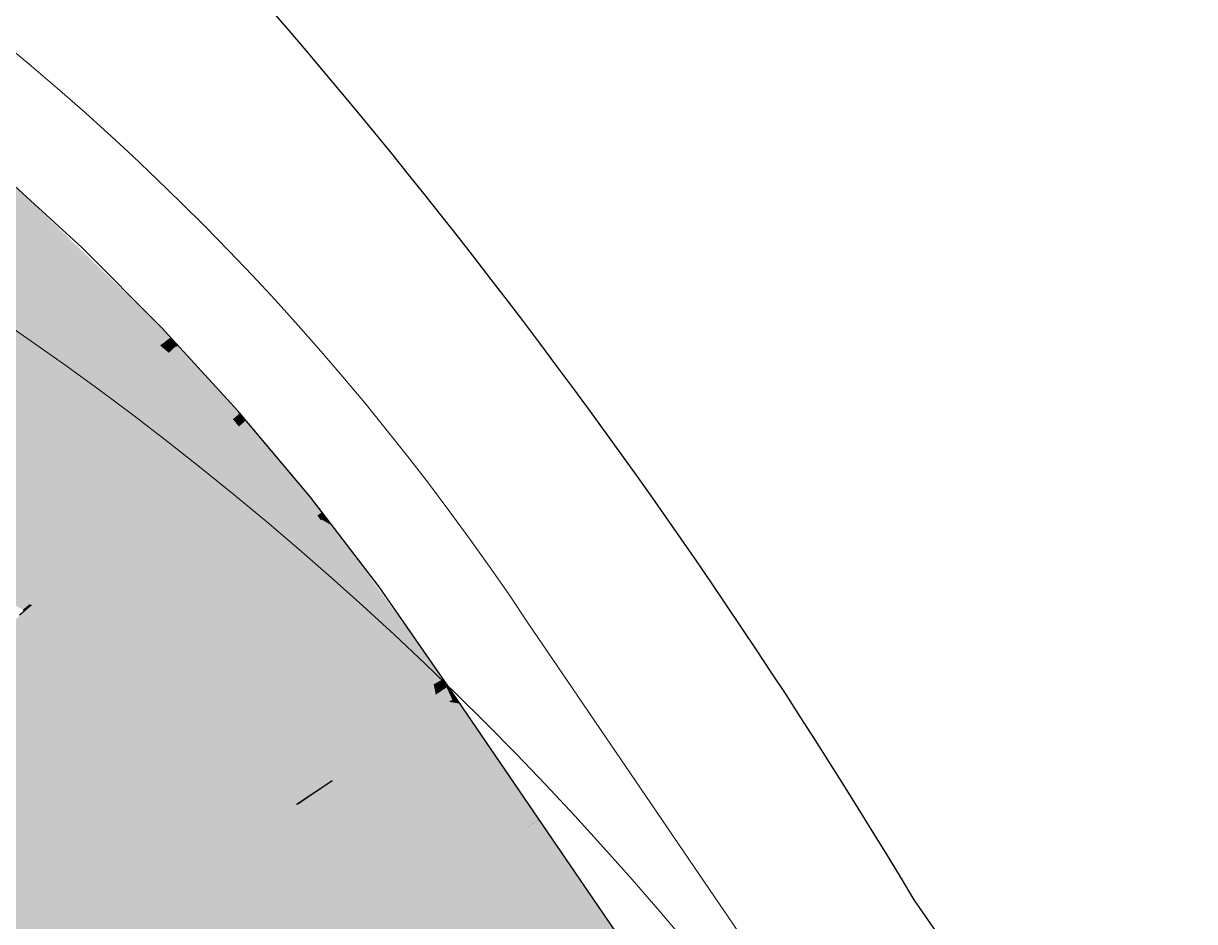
# Model space of a CAD drawing. Header units: millimetres. Extents: x 340454 to 342791, y 6993867 to 6995092.
# Drawn here: x 340796.166 to 340797.896, y 6994605.931 to 6994607.259 of the extents above; entities that cross this region are included whole.
import ezdxf

# ---------------------------------------------------------------- set-up
doc = ezdxf.new("R2010")
doc.units = ezdxf.units.MM
doc.header["$LTSCALE"] = 10
for name, color, linetype in [('A-MODELAGEM', 7, 'Continuous'), ('F-HZ-CORREDOR-FEAT', 2, 'Continuous'), ('URB-Calçadas', 2, 'Continuous'), ('URB-Quadras', 3, 'Continuous')]:
    doc.layers.add(name, color=color, linetype=linetype)
doc.layers.add('PDF2_0', color=9, linetype='Continuous', true_color=0x808080)

msp = doc.modelspace()

# ---------------------------------------------------------------- linework, layer by layer
at = {"lineweight": 20}
msp.add_lwpolyline([(340804.4536, 6994595.5903, -0.006606), (340796.9114, 6994606.3729, 0.436053), (340791.2693, 6994607.2952), (340769.737, 6994591.4125), (340780.2367, 6994577.2322), (340804.4536, 6994595.5903, -0.007581)], format="xyb", close=True, dxfattribs=at)
at = {"layer": 'A-MODELAGEM', "color": 161, "linetype": 'Continuous', "lineweight": -3}
for points in [[(340796.1392, 6994607.0011), (340796.3731, 6994606.7866), (340796.1534, 6994607.0165)], [(340796.3786, 6994606.7908), (340796.1537, 6994607.0168), (340796.1534, 6994607.0165)], [(340796.3731, 6994606.7866), (340796.3786, 6994606.7908), (340796.1534, 6994607.0165)], [(340796.3786, 6994606.7908), (340796.3836, 6994606.7946), (340796.1537, 6994607.0168)], [(340796.3836, 6994606.7946), (340796.1579, 6994607.0144), (340796.1537, 6994607.0168)], [(340796.3836, 6994606.7946), (340796.3779, 6994606.8016), (340796.1579, 6994607.0144)], [(340796.2659, 6994606.8802), (340796.1392, 6994607.0011), (340796.137, 6994606.9988)], [(340796.2659, 6994606.8802), (340796.3731, 6994606.7866), (340796.1392, 6994607.0011)], [(340796.2659, 6994606.8802), (340796.3701, 6994606.7844), (340796.3731, 6994606.7866)], [(340796.3808, 6994606.7722), (340796.3731, 6994606.7866), (340796.3701, 6994606.7844)], [(340796.3731, 6994606.7866), (340796.385, 6994606.7757), (340796.3786, 6994606.7908)], [(340796.3808, 6994606.7722), (340796.385, 6994606.7757), (340796.3731, 6994606.7866)], [(340796.3836, 6994606.7946), (340796.3841, 6994606.795), (340796.3779, 6994606.8016)], [(340796.3786, 6994606.7908), (340796.3895, 6994606.7799), (340796.3836, 6994606.7946)], [(340796.385, 6994606.7757), (340796.3895, 6994606.7799), (340796.3786, 6994606.7908)], [(340796.3836, 6994606.7946), (340796.3942, 6994606.7843), (340796.3841, 6994606.795)], [(340796.3895, 6994606.7799), (340796.3942, 6994606.7843), (340796.3836, 6994606.7946)], [(340796.3808, 6994606.7722), (340796.381, 6994606.772), (340796.385, 6994606.7757)], [(340796.381, 6994606.772), (340796.4862, 6994606.6829), (340796.385, 6994606.7757)], [(340796.381, 6994606.772), (340796.3814, 6994606.7715), (340796.4862, 6994606.6829)], [(340796.3814, 6994606.7715), (340796.4756, 6994606.6737), (340796.4862, 6994606.6829)], [(340796.385, 6994606.7757), (340796.4862, 6994606.6829), (340796.3895, 6994606.7799)], [(340796.3895, 6994606.7799), (340796.3955, 6994606.783), (340796.3942, 6994606.7843)], [(340796.3895, 6994606.7799), (340796.4862, 6994606.6829), (340796.3955, 6994606.783)], [(340796.4777, 6994606.6715), (340796.4862, 6994606.6829), (340796.4756, 6994606.6737)], [(340796.4777, 6994606.6715), (340796.4885, 6994606.6799), (340796.4862, 6994606.6829)], [(340796.4885, 6994606.6799), (340796.4886, 6994606.6801), (340796.4862, 6994606.6829)], [(340796.4788, 6994606.67), (340796.4885, 6994606.6799), (340796.4777, 6994606.6715)], [(340796.4788, 6994606.67), (340796.4923, 6994606.6749), (340796.4885, 6994606.6799)], [(340796.4788, 6994606.67), (340796.4819, 6994606.666), (340796.4923, 6994606.6749)], [(340796.4822, 6994606.6657), (340796.4923, 6994606.6749), (340796.4819, 6994606.666)], [(340796.4832, 6994606.6646), (340796.4923, 6994606.6749), (340796.4822, 6994606.6657)], [(340796.4832, 6994606.6646), (340796.4934, 6994606.6734), (340796.4923, 6994606.6749)], [(340796.4835, 6994606.6643), (340796.4934, 6994606.6734), (340796.4832, 6994606.6646)], [(340796.4846, 6994606.6631), (340796.4934, 6994606.6734), (340796.4835, 6994606.6643)], [(340796.4846, 6994606.6631), (340796.4947, 6994606.6718), (340796.4934, 6994606.6734)], [(340796.5104, 6994606.6338), (340796.4947, 6994606.6718), (340796.4846, 6994606.6631)], [(340796.4885, 6994606.6799), (340796.4926, 6994606.6752), (340796.4886, 6994606.6801)], [(340796.4885, 6994606.6799), (340796.4923, 6994606.6749), (340796.4926, 6994606.6752)], [(340796.4886, 6994606.6801), (340796.4928, 6994606.6754), (340796.4931, 6994606.675)], [(340796.4886, 6994606.6801), (340796.4926, 6994606.6752), (340796.4928, 6994606.6754)], [(340796.4923, 6994606.6749), (340796.4938, 6994606.6737), (340796.4926, 6994606.6752)], [(340796.4934, 6994606.6734), (340796.4938, 6994606.6737), (340796.4923, 6994606.6749)], [(340796.4926, 6994606.6752), (340796.4931, 6994606.675), (340796.4928, 6994606.6754)], [(340796.4938, 6994606.6737), (340796.4931, 6994606.675), (340796.4926, 6994606.6752)], [(340796.4938, 6994606.6737), (340796.494, 6994606.6739), (340796.4931, 6994606.675)], [(340796.4944, 6994606.6735), (340796.4931, 6994606.675), (340796.494, 6994606.6739)], [(340796.4934, 6994606.6734), (340796.4951, 6994606.6722), (340796.4938, 6994606.6737)], [(340796.4947, 6994606.6718), (340796.4951, 6994606.6722), (340796.4934, 6994606.6734)], [(340796.4938, 6994606.6737), (340796.4944, 6994606.6735), (340796.494, 6994606.6739)], [(340796.4951, 6994606.6722), (340796.4944, 6994606.6735), (340796.4938, 6994606.6737)], [(340796.4951, 6994606.6722), (340796.4953, 6994606.6724), (340796.4944, 6994606.6735)], [(340796.4947, 6994606.6718), (340796.4951, 6994606.6721), (340796.4951, 6994606.6722)], [(340796.6014, 6994606.5321), (340796.4951, 6994606.6721), (340796.4947, 6994606.6718)], [(340796.6005, 6994606.5315), (340796.6014, 6994606.5321), (340796.4947, 6994606.6718)], [(340796.6005, 6994606.5315), (340796.4947, 6994606.6718), (340796.5104, 6994606.6338)], [(340796.4951, 6994606.6721), (340796.4957, 6994606.672), (340796.4953, 6994606.6724)], [(340796.4951, 6994606.6721), (340796.4953, 6994606.6724), (340796.4951, 6994606.6722)], [(340796.6071, 6994606.5362), (340796.6042, 6994606.5411), (340796.4951, 6994606.6721)], [(340796.6014, 6994606.5321), (340796.6071, 6994606.5362), (340796.4951, 6994606.6721)], [(340796.6042, 6994606.5411), (340796.4957, 6994606.672), (340796.4951, 6994606.6721)], [(340796.6007, 6994606.5313), (340796.6014, 6994606.5321), (340796.6005, 6994606.5315)], [(340796.6007, 6994606.5313), (340796.6064, 6994606.5256), (340796.6014, 6994606.5321)], [(340796.6007, 6994606.5313), (340796.6052, 6994606.5247), (340796.6064, 6994606.5256)], [(340796.6014, 6994606.5321), (340796.6064, 6994606.5256), (340796.6071, 6994606.5362)], [(340796.6071, 6994606.5362), (340796.6077, 6994606.5366), (340796.6042, 6994606.5411)], [(340796.786, 6994606.2905), (340796.6064, 6994606.5256), (340796.6052, 6994606.5247)], [(340796.6064, 6994606.5256), (340796.6121, 6994606.5301), (340796.6071, 6994606.5362)], [(340796.6064, 6994606.5256), (340796.6244, 6994606.5153), (340796.6121, 6994606.5301)], [(340796.786, 6994606.2905), (340796.6244, 6994606.5153), (340796.6064, 6994606.5256)], [(340796.6071, 6994606.5362), (340796.6119, 6994606.5313), (340796.6077, 6994606.5366)], [(340796.6071, 6994606.5362), (340796.6121, 6994606.5301), (340796.6119, 6994606.5313)], [(340796.6121, 6994606.5301), (340796.6125, 6994606.5304), (340796.6119, 6994606.5313)], [(340796.6119, 6994606.5313), (340796.6125, 6994606.5304), (340796.6244, 6994606.5153)], [(340796.6121, 6994606.5301), (340796.6244, 6994606.5153), (340796.6125, 6994606.5304)], [(340796.7865, 6994606.29), (340796.7869, 6994606.2892), (340796.7935, 6994606.2795)], [(340796.7869, 6994606.2892), (340796.7879, 6994606.2864), (340796.7935, 6994606.2795)], [(340796.7879, 6994606.2864), (340796.7904, 6994606.28), (340796.7935, 6994606.2795)], [(340796.7907, 6994606.2791), (340796.7935, 6994606.2795), (340796.7904, 6994606.28)], [(340796.7907, 6994606.2791), (340796.793, 6994606.2786), (340796.7935, 6994606.2795)], [(340796.7907, 6994606.2791), (340796.7908, 6994606.279), (340796.793, 6994606.2786)], [(340796.7908, 6994606.279), (340796.7913, 6994606.2775), (340796.793, 6994606.2786)], [(340796.7913, 6994606.2775), (340796.8035, 6994606.2618), (340796.793, 6994606.2786)], [(340796.7913, 6994606.2775), (340796.7982, 6994606.2627), (340796.8035, 6994606.2618)], [(340796.793, 6994606.2786), (340796.7937, 6994606.2791), (340796.7935, 6994606.2795)], [(340796.793, 6994606.2786), (340796.7942, 6994606.2784), (340796.7937, 6994606.2791)], [(340796.793, 6994606.2786), (340796.8035, 6994606.2618), (340796.7942, 6994606.2784)], [(340796.7942, 6994606.2784), (340796.8035, 6994606.2618), (340796.8049, 6994606.2627)], [(340796.7998, 6994606.2593), (340796.8035, 6994606.2618), (340796.7982, 6994606.2627)], [(340796.7999, 6994606.2589), (340796.8035, 6994606.2618), (340796.7998, 6994606.2593)], [(340796.7999, 6994606.2589), (340796.8047, 6994606.2616), (340796.8035, 6994606.2618)], [(340796.7999, 6994606.2589), (340796.8001, 6994606.2585), (340796.8047, 6994606.2616)], [(340796.8001, 6994606.2585), (340796.8112, 6994606.2534), (340796.8047, 6994606.2616)], [(340796.8001, 6994606.2585), (340796.8027, 6994606.2548), (340796.8112, 6994606.2534)], [(340796.8027, 6994606.2548), (340796.8354, 6994606.2093), (340796.8112, 6994606.2534)], [(340796.8035, 6994606.2618), (340796.8047, 6994606.2616), (340796.8049, 6994606.2627)], [(340796.8047, 6994606.2616), (340796.8054, 6994606.262), (340796.8049, 6994606.2627)], [(340796.8047, 6994606.2616), (340796.8057, 6994606.2615), (340796.8054, 6994606.262)], [(340796.8047, 6994606.2616), (340796.8112, 6994606.2534), (340796.8057, 6994606.2615)], [(340796.9179, 6994606.0943), (340796.9191, 6994606.0949), (340796.8112, 6994606.2534)], [(340796.9179, 6994606.0943), (340796.8112, 6994606.2534), (340796.8354, 6994606.2093)], [(340796.927, 6994606.0816), (340796.9191, 6994606.0949), (340796.9179, 6994606.0943)], [(340796.9273, 6994606.0815), (340796.9279, 6994606.0819), (340796.9191, 6994606.0949)], [(340796.927, 6994606.0816), (340796.9273, 6994606.0815), (340796.9191, 6994606.0949)], [(340796.927, 6994606.0816), (340796.927, 6994606.0816), (340796.9273, 6994606.0815)], [(340796.927, 6994606.0816), (340796.927, 6994606.0816), (340796.9273, 6994606.0815)], [(340796.927, 6994606.0816), (340796.9272, 6994606.0814), (340796.9273, 6994606.0815)], [(340796.9272, 6994606.0814), (340796.94, 6994606.0642), (340796.9273, 6994606.0815)], [(340796.9272, 6994606.0814), (340796.9395, 6994606.0643), (340796.94, 6994606.0642)], [(340796.9273, 6994606.0815), (340796.9283, 6994606.0814), (340796.9279, 6994606.0819)], [(340796.9273, 6994606.0815), (340796.94, 6994606.0642), (340796.9283, 6994606.0814)], [(340796.9476, 6994606.053), (340796.94, 6994606.0642), (340796.9395, 6994606.0643)]]:
    msp.add_solid(points, dxfattribs=at)
at = {"layer": 'A-MODELAGEM', "color": 11, "linetype": 'Continuous', "lineweight": -3}
for points in [[(340796.1263, 6994606.9873), (340796.2659, 6994606.8802), (340796.137, 6994606.9988)], [(340796.3165, 6994606.7439), (340796.1263, 6994606.9873), (340796.0971, 6994606.9558)], [(340796.1263, 6994606.9873), (340796.3681, 6994606.7828), (340796.2659, 6994606.8802)], [(340796.3165, 6994606.7439), (340796.3681, 6994606.7828), (340796.1263, 6994606.9873)], [(340795.9898, 6994606.4976), (340796.3165, 6994606.7439), (340796.0971, 6994606.9558)], [(340796.3681, 6994606.7828), (340796.3701, 6994606.7844), (340796.2659, 6994606.8802)], [(340796.3165, 6994606.7439), (340796.3332, 6994606.7278), (340796.3681, 6994606.7828)], [(340796.3332, 6994606.7278), (340796.3809, 6994606.772), (340796.3681, 6994606.7828)], [(340796.3332, 6994606.7278), (340796.4304, 6994606.6339), (340796.3809, 6994606.772)], [(340796.3681, 6994606.7828), (340796.3808, 6994606.7722), (340796.3701, 6994606.7844)], [(340796.3681, 6994606.7828), (340796.3809, 6994606.772), (340796.3808, 6994606.7722)], [(340796.3809, 6994606.772), (340796.381, 6994606.772), (340796.3808, 6994606.7722)], [(340796.4304, 6994606.6339), (340796.3814, 6994606.7715), (340796.3809, 6994606.772)], [(340796.3809, 6994606.772), (340796.3814, 6994606.7715), (340796.381, 6994606.772)], [(340796.4304, 6994606.6339), (340796.4756, 6994606.6737), (340796.3814, 6994606.7715)], [(340795.9898, 6994606.4976), (340796.0639, 6994606.4783), (340796.3165, 6994606.7439)], [(340796.0639, 6994606.4783), (340796.3332, 6994606.7278), (340796.3165, 6994606.7439)], [(340796.0639, 6994606.4783), (340796.1921, 6994606.445), (340796.3332, 6994606.7278)], [(340796.1921, 6994606.445), (340796.4304, 6994606.6339), (340796.3332, 6994606.7278)], [(340796.4304, 6994606.6339), (340796.4777, 6994606.6715), (340796.4756, 6994606.6737)], [(340796.4304, 6994606.6339), (340796.4788, 6994606.67), (340796.4777, 6994606.6715)], [(340796.4304, 6994606.6339), (340796.4372, 6994606.6273), (340796.4788, 6994606.67)], [(340796.4372, 6994606.6273), (340796.4819, 6994606.666), (340796.4788, 6994606.67)], [(340796.4372, 6994606.6273), (340796.4822, 6994606.6657), (340796.4819, 6994606.666)], [(340796.4372, 6994606.6273), (340796.4386, 6994606.626), (340796.4822, 6994606.6657)], [(340796.4386, 6994606.626), (340796.4832, 6994606.6646), (340796.4822, 6994606.6657)], [(340796.4386, 6994606.626), (340796.4835, 6994606.6643), (340796.4832, 6994606.6646)], [(340796.4386, 6994606.626), (340796.44, 6994606.6247), (340796.4835, 6994606.6643)], [(340796.44, 6994606.6247), (340796.4846, 6994606.6631), (340796.4835, 6994606.6643)], [(340796.44, 6994606.6247), (340796.5104, 6994606.6338), (340796.4846, 6994606.6631)], [(340796.1921, 6994606.445), (340796.2186, 6994606.4381), (340796.4304, 6994606.6339)], [(340796.2186, 6994606.4381), (340796.4372, 6994606.6273), (340796.4304, 6994606.6339)], [(340796.44, 6994606.6247), (340796.5636, 6994606.5053), (340796.5104, 6994606.6338)], [(340796.5636, 6994606.5053), (340796.6005, 6994606.5315), (340796.5104, 6994606.6338)], [(340796.2186, 6994606.4381), (340796.2204, 6994606.4376), (340796.4372, 6994606.6273)], [(340796.2204, 6994606.4376), (340796.4386, 6994606.626), (340796.4372, 6994606.6273)], [(340796.2204, 6994606.4376), (340796.2207, 6994606.4375), (340796.4386, 6994606.626)], [(340796.2207, 6994606.4375), (340796.2226, 6994606.437), (340796.4386, 6994606.626)], [(340796.2226, 6994606.437), (340796.44, 6994606.6247), (340796.4386, 6994606.626)], [(340796.2226, 6994606.437), (340796.2229, 6994606.437), (340796.44, 6994606.6247)], [(340796.2229, 6994606.437), (340796.4018, 6994606.3904), (340796.44, 6994606.6247)], [(340796.4018, 6994606.3904), (340796.5636, 6994606.5053), (340796.44, 6994606.6247)], [(340796.5636, 6994606.5053), (340796.6007, 6994606.5313), (340796.6005, 6994606.5315)], [(340796.5636, 6994606.5053), (340796.5713, 6994606.4978), (340796.6007, 6994606.5313)], [(340796.5713, 6994606.4978), (340796.6052, 6994606.5247), (340796.6007, 6994606.5313)], [(340796.5713, 6994606.4978), (340796.786, 6994606.2905), (340796.6052, 6994606.5247)], [(340796.4018, 6994606.3904), (340796.4274, 6994606.3838), (340796.5636, 6994606.5053)], [(340796.4274, 6994606.3838), (340796.5713, 6994606.4978), (340796.5636, 6994606.5053)], [(340796.4274, 6994606.3838), (340796.786, 6994606.2905), (340796.5713, 6994606.4978)], [(340796.0639, 6994606.4783), (340796.1428, 6994606.4058), (340796.1921, 6994606.445)], [(340796.1428, 6994606.4058), (340796.1747, 6994606.4001), (340796.1921, 6994606.445)], [(340796.1747, 6994606.4001), (340796.2186, 6994606.4381), (340796.1921, 6994606.445)], [(340796.1747, 6994606.4001), (340796.1766, 6994606.3998), (340796.2186, 6994606.4381)], [(340796.1766, 6994606.3998), (340796.2204, 6994606.4376), (340796.2186, 6994606.4381)], [(340796.1766, 6994606.3998), (340796.177, 6994606.3997), (340796.2204, 6994606.4376)], [(340796.177, 6994606.3997), (340796.2207, 6994606.4375), (340796.2204, 6994606.4376)], [(340796.177, 6994606.3997), (340796.1789, 6994606.3994), (340796.2207, 6994606.4375)], [(340796.1789, 6994606.3994), (340796.2226, 6994606.437), (340796.2207, 6994606.4375)], [(340796.1789, 6994606.3994), (340796.1793, 6994606.3993), (340796.2226, 6994606.437)], [(340796.1793, 6994606.3993), (340796.2229, 6994606.437), (340796.2226, 6994606.437)], [(340796.1793, 6994606.3993), (340796.3669, 6994606.3656), (340796.2229, 6994606.437)], [(340796.2229, 6994606.437), (340796.3669, 6994606.3656), (340796.4018, 6994606.3904)], [(340796.1428, 6994606.4058), (340796.1651, 6994606.3918), (340796.1747, 6994606.4001)], [(340796.159, 6994606.3841), (340796.1664, 6994606.3905), (340796.166, 6994606.3906)], [(340796.159, 6994606.3841), (340796.1609, 6994606.3838), (340796.1664, 6994606.3905)], [(340796.1609, 6994606.3838), (340796.1683, 6994606.3902), (340796.1664, 6994606.3905)], [(340796.1609, 6994606.3838), (340796.1613, 6994606.3837), (340796.1683, 6994606.3902)], [(340796.1613, 6994606.3837), (340796.1687, 6994606.3902), (340796.1683, 6994606.3902)], [(340796.1613, 6994606.3837), (340796.3489, 6994606.3528), (340796.1687, 6994606.3902)], [(340796.1651, 6994606.3918), (340796.167, 6994606.3915), (340796.1747, 6994606.4001)], [(340796.166, 6994606.3906), (340796.167, 6994606.3915), (340796.1651, 6994606.3918)], [(340796.166, 6994606.3906), (340796.1664, 6994606.3905), (340796.167, 6994606.3915)], [(340796.1664, 6994606.3905), (340796.1674, 6994606.3914), (340796.167, 6994606.3915)], [(340796.1664, 6994606.3905), (340796.1683, 6994606.3902), (340796.1674, 6994606.3914)], [(340796.167, 6994606.3915), (340796.1766, 6994606.3998), (340796.1747, 6994606.4001)], [(340796.167, 6994606.3915), (340796.1674, 6994606.3914), (340796.1766, 6994606.3998)], [(340796.1674, 6994606.3914), (340796.177, 6994606.3997), (340796.1766, 6994606.3998)], [(340796.1674, 6994606.3914), (340796.1693, 6994606.3911), (340796.177, 6994606.3997)], [(340796.1683, 6994606.3902), (340796.1693, 6994606.3911), (340796.1674, 6994606.3914)], [(340796.1683, 6994606.3902), (340796.1687, 6994606.3902), (340796.1693, 6994606.3911)], [(340796.1687, 6994606.3902), (340796.1697, 6994606.391), (340796.1693, 6994606.3911)], [(340796.1687, 6994606.3902), (340796.358, 6994606.3593), (340796.1697, 6994606.391)], [(340796.1687, 6994606.3902), (340796.3489, 6994606.3528), (340796.358, 6994606.3593)], [(340796.1693, 6994606.3911), (340796.1789, 6994606.3994), (340796.177, 6994606.3997)], [(340796.1693, 6994606.3911), (340796.1697, 6994606.391), (340796.1789, 6994606.3994)], [(340796.1697, 6994606.391), (340796.1793, 6994606.3993), (340796.1789, 6994606.3994)], [(340796.1697, 6994606.391), (340796.3592, 6994606.3601), (340796.1793, 6994606.3993)], [(340796.1697, 6994606.391), (340796.358, 6994606.3593), (340796.3592, 6994606.3601)], [(340796.1793, 6994606.3993), (340796.3592, 6994606.3601), (340796.3669, 6994606.3656)], [(340796.3669, 6994606.3656), (340796.3976, 6994606.3601), (340796.4018, 6994606.3904)], [(340796.3976, 6994606.3601), (340796.4274, 6994606.3838), (340796.4018, 6994606.3904)], [(340796.1416, 6994606.3667), (340796.3248, 6994606.3357), (340796.1476, 6994606.3719)], [(340796.1476, 6994606.3719), (340796.3322, 6994606.341), (340796.1605, 6994606.383)], [(340796.1476, 6994606.3719), (340796.3248, 6994606.3357), (340796.3322, 6994606.341)], [(340796.1605, 6994606.383), (340796.3479, 6994606.3521), (340796.1613, 6994606.3837)], [(340796.1605, 6994606.383), (340796.3322, 6994606.341), (340796.3479, 6994606.3521)], [(340796.1613, 6994606.3837), (340796.3479, 6994606.3521), (340796.3489, 6994606.3528)], [(340796.3976, 6994606.3601), (340796.786, 6994606.2905), (340796.4274, 6994606.3838)], [(340796.0136, 6994606.2561), (340796.1705, 6994606.2262), (340796.1381, 6994606.3637)], [(340796.1381, 6994606.3637), (340796.3218, 6994606.3336), (340796.1392, 6994606.3646)], [(340796.1705, 6994606.2262), (340796.3218, 6994606.3336), (340796.1381, 6994606.3637)], [(340796.1392, 6994606.3646), (340796.3227, 6994606.3343), (340796.1409, 6994606.3661)], [(340796.1392, 6994606.3646), (340796.3218, 6994606.3336), (340796.3227, 6994606.3343)], [(340796.1409, 6994606.3661), (340796.3242, 6994606.3353), (340796.1416, 6994606.3667)], [(340796.1409, 6994606.3661), (340796.3227, 6994606.3343), (340796.3242, 6994606.3353)], [(340796.1416, 6994606.3667), (340796.3242, 6994606.3353), (340796.3248, 6994606.3357)], [(340796.3479, 6994606.3521), (340796.3806, 6994606.3467), (340796.3489, 6994606.3528)], [(340796.3489, 6994606.3528), (340796.3816, 6994606.3474), (340796.358, 6994606.3593)], [(340796.3489, 6994606.3528), (340796.3806, 6994606.3467), (340796.3816, 6994606.3474)], [(340796.358, 6994606.3593), (340796.3899, 6994606.354), (340796.3592, 6994606.3601)], [(340796.358, 6994606.3593), (340796.3816, 6994606.3474), (340796.3899, 6994606.354)], [(340796.3592, 6994606.3601), (340796.391, 6994606.3549), (340796.3669, 6994606.3656)], [(340796.3592, 6994606.3601), (340796.3899, 6994606.354), (340796.391, 6994606.3549)], [(340796.3669, 6994606.3656), (340796.391, 6994606.3549), (340796.3976, 6994606.3601)], [(340796.3816, 6994606.3474), (340796.7737, 6994606.2827), (340796.3899, 6994606.354)], [(340796.3899, 6994606.354), (340796.7855, 6994606.2894), (340796.391, 6994606.3549)], [(340796.3899, 6994606.354), (340796.7737, 6994606.2827), (340796.7855, 6994606.2894)], [(340796.391, 6994606.3549), (340796.786, 6994606.2905), (340796.3976, 6994606.3601)], [(340796.391, 6994606.3549), (340796.7855, 6994606.2894), (340796.786, 6994606.2905)], [(340796.3227, 6994606.3343), (340796.3577, 6994606.3285), (340796.3242, 6994606.3353)], [(340796.3242, 6994606.3353), (340796.3589, 6994606.3295), (340796.3248, 6994606.3357)], [(340796.3242, 6994606.3353), (340796.3577, 6994606.3285), (340796.3589, 6994606.3295)], [(340796.3248, 6994606.3357), (340796.3594, 6994606.3299), (340796.3322, 6994606.341)], [(340796.3248, 6994606.3357), (340796.3589, 6994606.3295), (340796.3594, 6994606.3299)], [(340796.3322, 6994606.341), (340796.3662, 6994606.3352), (340796.3479, 6994606.3521)], [(340796.3322, 6994606.341), (340796.3594, 6994606.3299), (340796.3662, 6994606.3352)], [(340796.3479, 6994606.3521), (340796.3662, 6994606.3352), (340796.3806, 6994606.3467)], [(340796.3594, 6994606.3299), (340796.7422, 6994606.265), (340796.3662, 6994606.3352)], [(340796.3662, 6994606.3352), (340796.7519, 6994606.2705), (340796.3806, 6994606.3467)], [(340796.3662, 6994606.3352), (340796.7422, 6994606.265), (340796.7519, 6994606.2705)], [(340796.3806, 6994606.3467), (340796.7723, 6994606.282), (340796.3816, 6994606.3474)], [(340796.3806, 6994606.3467), (340796.7519, 6994606.2705), (340796.7723, 6994606.282)], [(340796.3816, 6994606.3474), (340796.7723, 6994606.282), (340796.7737, 6994606.2827)], [(340796.1705, 6994606.2262), (340796.2173, 6994606.2172), (340796.3218, 6994606.3336)], [(340796.2173, 6994606.2172), (340796.3569, 6994606.3279), (340796.3218, 6994606.3336)], [(340796.2173, 6994606.2172), (340796.5457, 6994606.1545), (340796.3569, 6994606.3279)], [(340796.3218, 6994606.3336), (340796.3569, 6994606.3279), (340796.3227, 6994606.3343)], [(340796.3227, 6994606.3343), (340796.3569, 6994606.3279), (340796.3577, 6994606.3285)], [(340796.3569, 6994606.3279), (340796.7418, 6994606.2648), (340796.3577, 6994606.3285)], [(340796.3569, 6994606.3279), (340796.5457, 6994606.1545), (340796.7418, 6994606.2648)], [(340796.3577, 6994606.3285), (340796.7419, 6994606.2649), (340796.3589, 6994606.3295)], [(340796.3577, 6994606.3285), (340796.7418, 6994606.2648), (340796.7419, 6994606.2649)], [(340796.3589, 6994606.3295), (340796.7422, 6994606.265), (340796.3594, 6994606.3299)], [(340796.3589, 6994606.3295), (340796.7419, 6994606.2649), (340796.7422, 6994606.265)], [(340796.7737, 6994606.2827), (340796.7879, 6994606.2864), (340796.7855, 6994606.2894)], [(340796.7737, 6994606.2827), (340796.7904, 6994606.28), (340796.7879, 6994606.2864)], [(340796.7855, 6994606.2894), (340796.7864, 6994606.2899), (340796.786, 6994606.2905)], [(340796.7855, 6994606.2894), (340796.7869, 6994606.2892), (340796.7864, 6994606.2899)], [(340796.7855, 6994606.2894), (340796.7879, 6994606.2864), (340796.7869, 6994606.2892)], [(340796.7864, 6994606.2899), (340796.7865, 6994606.29), (340796.786, 6994606.2905)], [(340796.7864, 6994606.2899), (340796.7869, 6994606.2892), (340796.7865, 6994606.29)], [(340796.7422, 6994606.265), (340796.767, 6994606.2609), (340796.7519, 6994606.2705)], [(340796.7519, 6994606.2705), (340796.7753, 6994606.2666), (340796.7723, 6994606.282)], [(340796.7519, 6994606.2705), (340796.767, 6994606.2609), (340796.7753, 6994606.2666)], [(340796.767, 6994606.2609), (340796.7951, 6994606.2562), (340796.7753, 6994606.2666)], [(340796.7723, 6994606.282), (340796.7907, 6994606.2791), (340796.7737, 6994606.2827)], [(340796.7723, 6994606.282), (340796.7908, 6994606.279), (340796.7907, 6994606.2791)], [(340796.7753, 6994606.2666), (340796.7908, 6994606.279), (340796.7723, 6994606.282)], [(340796.7737, 6994606.2827), (340796.7907, 6994606.2791), (340796.7904, 6994606.28)], [(340796.7753, 6994606.2666), (340796.7913, 6994606.2775), (340796.7908, 6994606.279)], [(340796.7753, 6994606.2666), (340796.7982, 6994606.2627), (340796.7913, 6994606.2775)], [(340796.7753, 6994606.2666), (340796.7951, 6994606.2562), (340796.7998, 6994606.2593)], [(340796.7753, 6994606.2666), (340796.7998, 6994606.2593), (340796.7982, 6994606.2627)], [(340796.0136, 6994606.2561), (340796.1556, 6994606.2156), (340796.1705, 6994606.2262)], [(340796.5457, 6994606.1545), (340796.5968, 6994606.1447), (340796.7418, 6994606.2648)], [(340796.5968, 6994606.1447), (340796.7668, 6994606.2607), (340796.7418, 6994606.2648)], [(340796.5968, 6994606.1447), (340796.6211, 6994606.1401), (340796.7668, 6994606.2607)], [(340796.6211, 6994606.1401), (340796.795, 6994606.2561), (340796.7668, 6994606.2607)], [(340796.6211, 6994606.1401), (340796.624, 6994606.1395), (340796.795, 6994606.2561)], [(340796.624, 6994606.1395), (340796.7963, 6994606.2559), (340796.795, 6994606.2561)], [(340796.624, 6994606.1395), (340796.9028, 6994606.0862), (340796.7963, 6994606.2559)], [(340796.7418, 6994606.2648), (340796.7668, 6994606.2607), (340796.7419, 6994606.2649)], [(340796.7419, 6994606.2649), (340796.7668, 6994606.2607), (340796.7422, 6994606.265)], [(340796.7422, 6994606.265), (340796.7668, 6994606.2607), (340796.767, 6994606.2609)], [(340796.7668, 6994606.2607), (340796.795, 6994606.2561), (340796.767, 6994606.2609)], [(340796.767, 6994606.2609), (340796.795, 6994606.2561), (340796.7951, 6994606.2562)], [(340796.795, 6994606.2561), (340796.7963, 6994606.2559), (340796.7951, 6994606.2562)], [(340796.7951, 6994606.2562), (340796.7999, 6994606.2589), (340796.7998, 6994606.2593)], [(340796.7951, 6994606.2562), (340796.7963, 6994606.2559), (340796.7999, 6994606.2589)], [(340796.7963, 6994606.2559), (340796.8001, 6994606.2585), (340796.7999, 6994606.2589)], [(340796.7963, 6994606.2559), (340796.8027, 6994606.2548), (340796.8001, 6994606.2585)], [(340796.9028, 6994606.0862), (340796.8027, 6994606.2548), (340796.7963, 6994606.2559)], [(340796.9028, 6994606.0862), (340796.8354, 6994606.2093), (340796.8027, 6994606.2548)], [(340796.1505, 6994606.212), (340796.2001, 6994606.2036), (340796.1538, 6994606.2143)], [(340796.1538, 6994606.2143), (340796.203, 6994606.2059), (340796.1556, 6994606.2156)], [(340796.1538, 6994606.2143), (340796.2001, 6994606.2036), (340796.203, 6994606.2059)], [(340796.1556, 6994606.2156), (340796.2045, 6994606.2071), (340796.1705, 6994606.2262)], [(340796.1556, 6994606.2156), (340796.203, 6994606.2059), (340796.2045, 6994606.2071)], [(340796.1705, 6994606.2262), (340796.2045, 6994606.2071), (340796.2173, 6994606.2172)], [(340796.2045, 6994606.2071), (340796.5367, 6994606.1494), (340796.2173, 6994606.2172)], [(340796.2173, 6994606.2172), (340796.5367, 6994606.1494), (340796.5457, 6994606.1545)], [(340796.1255, 6994606.1942), (340796.1771, 6994606.1854), (340796.1351, 6994606.2011)], [(340796.1351, 6994606.2011), (340796.186, 6994606.1924), (340796.1356, 6994606.2014)], [(340796.1351, 6994606.2011), (340796.1771, 6994606.1854), (340796.186, 6994606.1924)], [(340796.1356, 6994606.2014), (340796.1863, 6994606.1927), (340796.1505, 6994606.212)], [(340796.1356, 6994606.2014), (340796.186, 6994606.1924), (340796.1863, 6994606.1927)], [(340796.1505, 6994606.212), (340796.1863, 6994606.1927), (340796.2001, 6994606.2036)], [(340796.1863, 6994606.1927), (340796.5142, 6994606.1368), (340796.2001, 6994606.2036)], [(340796.2001, 6994606.2036), (340796.5335, 6994606.1476), (340796.203, 6994606.2059)], [(340796.2001, 6994606.2036), (340796.5142, 6994606.1368), (340796.5335, 6994606.1476)], [(340796.203, 6994606.2059), (340796.5356, 6994606.1488), (340796.2045, 6994606.2071)], [(340796.203, 6994606.2059), (340796.5335, 6994606.1476), (340796.5356, 6994606.1488)], [(340796.2045, 6994606.2071), (340796.5356, 6994606.1488), (340796.5367, 6994606.1494)], [(340796.9028, 6994606.0862), (340796.9179, 6994606.0943), (340796.8354, 6994606.2093)], [(340796.1182, 6994606.189), (340796.1708, 6994606.1804), (340796.1215, 6994606.1914)], [(340796.1182, 6994606.189), (340796.1474, 6994606.1619), (340796.1708, 6994606.1804)], [(340796.1215, 6994606.1914), (340796.1737, 6994606.1826), (340796.1217, 6994606.1915)], [(340796.1215, 6994606.1914), (340796.1708, 6994606.1804), (340796.1737, 6994606.1826)], [(340796.1217, 6994606.1915), (340796.1738, 6994606.1828), (340796.1219, 6994606.1917)], [(340796.1217, 6994606.1915), (340796.1737, 6994606.1826), (340796.1738, 6994606.1828)], [(340796.1219, 6994606.1917), (340796.174, 6994606.1829), (340796.1223, 6994606.1919)], [(340796.1219, 6994606.1917), (340796.1738, 6994606.1828), (340796.174, 6994606.1829)], [(340796.1223, 6994606.1919), (340796.1743, 6994606.1832), (340796.1255, 6994606.1942)], [(340796.1223, 6994606.1919), (340796.174, 6994606.1829), (340796.1743, 6994606.1832)], [(340796.1255, 6994606.1942), (340796.1743, 6994606.1832), (340796.1771, 6994606.1854)], [(340796.1474, 6994606.1619), (340796.4787, 6994606.1168), (340796.1708, 6994606.1804)], [(340796.1708, 6994606.1804), (340796.4967, 6994606.1269), (340796.1737, 6994606.1826)], [(340796.1708, 6994606.1804), (340796.4787, 6994606.1168), (340796.4967, 6994606.1269)], [(340796.1737, 6994606.1826), (340796.4989, 6994606.1282), (340796.1738, 6994606.1828)], [(340796.1737, 6994606.1826), (340796.4967, 6994606.1269), (340796.4989, 6994606.1282)], [(340796.1738, 6994606.1828), (340796.499, 6994606.1282), (340796.174, 6994606.1829)], [(340796.1738, 6994606.1828), (340796.4989, 6994606.1282), (340796.499, 6994606.1282)], [(340796.174, 6994606.1829), (340796.4991, 6994606.1283), (340796.1743, 6994606.1832)], [(340796.174, 6994606.1829), (340796.499, 6994606.1282), (340796.4991, 6994606.1283)], [(340796.1743, 6994606.1832), (340796.4994, 6994606.1284), (340796.1771, 6994606.1854)], [(340796.1743, 6994606.1832), (340796.4991, 6994606.1283), (340796.4994, 6994606.1284)], [(340796.1771, 6994606.1854), (340796.5015, 6994606.1296), (340796.186, 6994606.1924)], [(340796.1771, 6994606.1854), (340796.4994, 6994606.1284), (340796.5015, 6994606.1296)], [(340796.186, 6994606.1924), (340796.5139, 6994606.1366), (340796.1863, 6994606.1927)], [(340796.186, 6994606.1924), (340796.5015, 6994606.1296), (340796.5139, 6994606.1366)], [(340796.1863, 6994606.1927), (340796.5139, 6994606.1366), (340796.5142, 6994606.1368)], [(340796.0911, 6994605.8987), (340796.4787, 6994606.1168), (340796.1474, 6994606.1619)], [(340796.5142, 6994606.1368), (340796.571, 6994606.1271), (340796.5335, 6994606.1476)], [(340796.5335, 6994606.1476), (340796.5878, 6994606.1385), (340796.5356, 6994606.1488)], [(340796.5335, 6994606.1476), (340796.571, 6994606.1271), (340796.5878, 6994606.1385)], [(340796.5356, 6994606.1488), (340796.5893, 6994606.1396), (340796.5367, 6994606.1494)], [(340796.5356, 6994606.1488), (340796.5878, 6994606.1385), (340796.5893, 6994606.1396)], [(340796.5367, 6994606.1494), (340796.5901, 6994606.1401), (340796.5457, 6994606.1545)], [(340796.5367, 6994606.1494), (340796.5893, 6994606.1396), (340796.5901, 6994606.1401)], [(340796.5457, 6994606.1545), (340796.5901, 6994606.1401), (340796.5968, 6994606.1447)], [(340796.5901, 6994606.1401), (340796.6148, 6994606.1358), (340796.5968, 6994606.1447)], [(340796.5968, 6994606.1447), (340796.6148, 6994606.1358), (340796.6211, 6994606.1401)], [(340796.4967, 6994606.1269), (340796.5564, 6994606.1171), (340796.4989, 6994606.1282)], [(340796.4989, 6994606.1282), (340796.5581, 6994606.1183), (340796.499, 6994606.1282)], [(340796.4989, 6994606.1282), (340796.5564, 6994606.1171), (340796.5581, 6994606.1183)], [(340796.499, 6994606.1282), (340796.5581, 6994606.1183), (340796.4991, 6994606.1283)], [(340796.4991, 6994606.1283), (340796.5581, 6994606.1183), (340796.4994, 6994606.1284)], [(340796.4994, 6994606.1284), (340796.5584, 6994606.1185), (340796.5015, 6994606.1296)], [(340796.4994, 6994606.1284), (340796.5582, 6994606.1183), (340796.5584, 6994606.1185)], [(340796.4994, 6994606.1284), (340796.5581, 6994606.1183), (340796.5582, 6994606.1183)], [(340796.5015, 6994606.1296), (340796.56, 6994606.1196), (340796.5139, 6994606.1366)], [(340796.5015, 6994606.1296), (340796.5584, 6994606.1185), (340796.56, 6994606.1196)], [(340796.5139, 6994606.1366), (340796.5708, 6994606.127), (340796.5142, 6994606.1368)], [(340796.5139, 6994606.1366), (340796.56, 6994606.1196), (340796.5708, 6994606.127)], [(340796.5142, 6994606.1368), (340796.5708, 6994606.127), (340796.571, 6994606.1271)], [(340796.571, 6994606.1271), (340796.5955, 6994606.1229), (340796.5878, 6994606.1385)], [(340796.5878, 6994606.1385), (340796.6126, 6994606.1344), (340796.5893, 6994606.1396)], [(340796.5878, 6994606.1385), (340796.5955, 6994606.1229), (340796.6126, 6994606.1344)], [(340796.5893, 6994606.1396), (340796.614, 6994606.1353), (340796.5901, 6994606.1401)], [(340796.5893, 6994606.1396), (340796.6126, 6994606.1344), (340796.614, 6994606.1353)], [(340796.5901, 6994606.1401), (340796.614, 6994606.1353), (340796.6148, 6994606.1358)], [(340796.5955, 6994606.1229), (340796.5987, 6994606.1224), (340796.6126, 6994606.1344)], [(340796.5987, 6994606.1224), (340796.6156, 6994606.1339), (340796.6126, 6994606.1344)], [(340796.5987, 6994606.1224), (340796.8804, 6994606.0743), (340796.6156, 6994606.1339)], [(340796.6126, 6994606.1344), (340796.6156, 6994606.1339), (340796.614, 6994606.1353)], [(340796.614, 6994606.1353), (340796.617, 6994606.1348), (340796.6148, 6994606.1358)], [(340796.614, 6994606.1353), (340796.6156, 6994606.1339), (340796.617, 6994606.1348)], [(340796.6148, 6994606.1358), (340796.6178, 6994606.1353), (340796.6211, 6994606.1401)], [(340796.6148, 6994606.1358), (340796.617, 6994606.1348), (340796.6178, 6994606.1353)], [(340796.6156, 6994606.1339), (340796.9019, 6994606.0858), (340796.617, 6994606.1348)], [(340796.6156, 6994606.1339), (340796.8804, 6994606.0743), (340796.9019, 6994606.0858)], [(340796.617, 6994606.1348), (340796.9021, 6994606.0859), (340796.6178, 6994606.1353)], [(340796.617, 6994606.1348), (340796.9019, 6994606.0858), (340796.9021, 6994606.0859)], [(340796.6178, 6994606.1353), (340796.624, 6994606.1395), (340796.6211, 6994606.1401)], [(340796.6178, 6994606.1353), (340796.9021, 6994606.0859), (340796.624, 6994606.1395)], [(340796.624, 6994606.1395), (340796.9021, 6994606.0859), (340796.9028, 6994606.0862)], [(340796.0911, 6994605.8987), (340796.205, 6994605.8772), (340796.4787, 6994606.1168)], [(340796.205, 6994605.8772), (340796.5431, 6994606.108), (340796.4787, 6994606.1168)], [(340796.4787, 6994606.1168), (340796.5431, 6994606.108), (340796.4967, 6994606.1269)], [(340796.4967, 6994606.1269), (340796.5431, 6994606.108), (340796.5564, 6994606.1171)], [(340796.5431, 6994606.108), (340796.5681, 6994606.1046), (340796.5564, 6994606.1171)], [(340796.5564, 6994606.1171), (340796.5808, 6994606.1131), (340796.5581, 6994606.1183)], [(340796.5564, 6994606.1171), (340796.5681, 6994606.1046), (340796.5808, 6994606.1131)], [(340796.5581, 6994606.1183), (340796.5824, 6994606.1142), (340796.5582, 6994606.1183)], [(340796.5581, 6994606.1183), (340796.5808, 6994606.1131), (340796.5824, 6994606.1142)], [(340796.5582, 6994606.1183), (340796.5826, 6994606.1143), (340796.5584, 6994606.1185)], [(340796.5582, 6994606.1183), (340796.5824, 6994606.1142), (340796.5826, 6994606.1143)], [(340796.5584, 6994606.1185), (340796.5827, 6994606.1144), (340796.56, 6994606.1196)], [(340796.5584, 6994606.1185), (340796.5826, 6994606.1143), (340796.5827, 6994606.1144)], [(340796.56, 6994606.1196), (340796.5842, 6994606.1154), (340796.5708, 6994606.127)], [(340796.56, 6994606.1196), (340796.5827, 6994606.1144), (340796.5842, 6994606.1154)], [(340796.5681, 6994606.1046), (340796.5717, 6994606.1041), (340796.5808, 6994606.1131)], [(340796.5708, 6994606.127), (340796.5953, 6994606.1228), (340796.571, 6994606.1271)], [(340796.5708, 6994606.127), (340796.5842, 6994606.1154), (340796.5953, 6994606.1228)], [(340796.571, 6994606.1271), (340796.5953, 6994606.1228), (340796.5955, 6994606.1229)], [(340796.5717, 6994606.1041), (340796.5842, 6994606.1126), (340796.5808, 6994606.1131)], [(340796.5717, 6994606.1041), (340796.8622, 6994606.0646), (340796.5842, 6994606.1126)], [(340796.5808, 6994606.1131), (340796.5842, 6994606.1126), (340796.5824, 6994606.1142)], [(340796.5824, 6994606.1142), (340796.5857, 6994606.1136), (340796.5826, 6994606.1143)], [(340796.5824, 6994606.1142), (340796.5842, 6994606.1126), (340796.5857, 6994606.1136)], [(340796.5826, 6994606.1143), (340796.5859, 6994606.1137), (340796.5827, 6994606.1144)], [(340796.5826, 6994606.1143), (340796.5857, 6994606.1136), (340796.5859, 6994606.1137)], [(340796.5827, 6994606.1144), (340796.5861, 6994606.1139), (340796.5842, 6994606.1154)], [(340796.5827, 6994606.1144), (340796.5859, 6994606.1137), (340796.5861, 6994606.1139)], [(340796.5842, 6994606.1154), (340796.5875, 6994606.1149), (340796.5953, 6994606.1228)], [(340796.5842, 6994606.1154), (340796.5861, 6994606.1139), (340796.5875, 6994606.1149)], [(340796.5842, 6994606.1126), (340796.8656, 6994606.0664), (340796.5857, 6994606.1136)], [(340796.5842, 6994606.1126), (340796.8622, 6994606.0646), (340796.8656, 6994606.0664)], [(340796.5857, 6994606.1136), (340796.8661, 6994606.0667), (340796.5859, 6994606.1137)], [(340796.5857, 6994606.1136), (340796.8656, 6994606.0664), (340796.8661, 6994606.0667)], [(340796.5859, 6994606.1137), (340796.8661, 6994606.0667), (340796.5861, 6994606.1139)], [(340796.5861, 6994606.1139), (340796.8661, 6994606.0667), (340796.5875, 6994606.1149)], [(340796.5875, 6994606.1149), (340796.5985, 6994606.1223), (340796.5953, 6994606.1228)], [(340796.5875, 6994606.1149), (340796.8665, 6994606.0669), (340796.5985, 6994606.1223)], [(340796.5875, 6994606.1149), (340796.8661, 6994606.0667), (340796.8665, 6994606.0669)], [(340796.5953, 6994606.1228), (340796.5985, 6994606.1223), (340796.5955, 6994606.1229)], [(340796.5955, 6994606.1229), (340796.5985, 6994606.1223), (340796.5987, 6994606.1224)], [(340796.5985, 6994606.1223), (340796.8804, 6994606.0743), (340796.5987, 6994606.1224)], [(340796.5985, 6994606.1223), (340796.8665, 6994606.0669), (340796.8804, 6994606.0743)], [(340796.205, 6994605.8772), (340796.2225, 6994605.8739), (340796.5431, 6994606.108)], [(340796.2225, 6994605.8739), (340796.5681, 6994606.1046), (340796.5431, 6994606.108)], [(340796.2225, 6994605.8739), (340796.2291, 6994605.8727), (340796.5681, 6994606.1046)], [(340796.2291, 6994605.8727), (340796.5717, 6994606.1041), (340796.5681, 6994606.1046)], [(340796.2291, 6994605.8727), (340796.4307, 6994605.8346), (340796.5717, 6994606.1041)], [(340796.4307, 6994605.8346), (340796.8622, 6994606.0646), (340796.5717, 6994606.1041)], [(340796.9028, 6994606.0862), (340796.927, 6994606.0816), (340796.9179, 6994606.0943)], [(340796.8804, 6994606.0743), (340796.9094, 6994606.0694), (340796.9019, 6994606.0858)], [(340796.9019, 6994606.0858), (340796.927, 6994606.0816), (340796.9021, 6994606.0859)], [(340796.9019, 6994606.0858), (340796.927, 6994606.0816), (340796.927, 6994606.0816)], [(340796.9094, 6994606.0694), (340796.927, 6994606.0816), (340796.9019, 6994606.0858)], [(340796.9021, 6994606.0859), (340796.927, 6994606.0816), (340796.9028, 6994606.0862)], [(340796.9021, 6994606.0859), (340796.927, 6994606.0816), (340796.927, 6994606.0816)], [(340796.9094, 6994606.0694), (340796.9272, 6994606.0814), (340796.927, 6994606.0816)], [(340796.9094, 6994606.0694), (340796.9395, 6994606.0643), (340796.9272, 6994606.0814)], [(340796.4307, 6994605.8346), (340796.5336, 6994605.8152), (340796.8622, 6994606.0646)], [(340796.5336, 6994605.8152), (340796.8956, 6994606.0601), (340796.8622, 6994606.0646)], [(340796.5336, 6994605.8152), (340797.1926, 6994605.6909), (340796.8956, 6994606.0601)], [(340796.8622, 6994606.0646), (340796.8956, 6994606.0601), (340796.8656, 6994606.0664)], [(340796.8656, 6994606.0664), (340796.8973, 6994606.0612), (340796.8661, 6994606.0667)], [(340796.8656, 6994606.0664), (340796.8956, 6994606.0601), (340796.8973, 6994606.0612)], [(340796.8661, 6994606.0667), (340796.8975, 6994606.0614), (340796.8665, 6994606.0669)], [(340796.8661, 6994606.0667), (340796.8973, 6994606.0612), (340796.8975, 6994606.0614)], [(340796.8665, 6994606.0669), (340796.8978, 6994606.0616), (340796.8804, 6994606.0743)], [(340796.8665, 6994606.0669), (340796.8975, 6994606.0614), (340796.8978, 6994606.0616)], [(340796.8804, 6994606.0743), (340796.8978, 6994606.0616), (340796.9094, 6994606.0694)], [(340796.8956, 6994606.0601), (340796.9476, 6994606.053), (340796.8973, 6994606.0612)], [(340796.8956, 6994606.0601), (340797.1926, 6994605.6909), (340796.9476, 6994606.053)], [(340796.8973, 6994606.0612), (340796.9476, 6994606.053), (340796.8975, 6994606.0614)], [(340796.8975, 6994606.0614), (340796.9476, 6994606.053), (340796.8978, 6994606.0616)], [(340796.8978, 6994606.0616), (340796.9476, 6994606.053), (340796.9094, 6994606.0694)], [(340796.9094, 6994606.0694), (340796.9476, 6994606.053), (340796.9395, 6994606.0643)], [(340797.194, 6994605.6914), (340797.1982, 6994605.6929), (340796.9476, 6994606.053)], [(340797.1926, 6994605.6909), (340797.194, 6994605.6914), (340796.9476, 6994606.053)]]:
    msp.add_solid(points, dxfattribs=at)
at = {"layer": 'F-HZ-CORREDOR-FEAT', "color": 2, "linetype": 'Continuous', "lineweight": -3}
msp.add_polyline3d([(340799.8351, 6994601.858, 728.2867), (340798.8678, 6994603.2531, 728.3888), (340797.9053, 6994604.6514, 728.4909), (340796.9476, 6994606.053, 728.593), (340796.9476, 6994606.053, 728.593), (340796.7869, 6994606.2892, 728.6102), (340796.6915, 6994606.4261, 728.6401), (340796.5902, 6994606.5586, 728.6699), (340796.4831, 6994606.6864, 728.6998), (340796.3704, 6994606.8094, 728.7297), (340796.2524, 6994606.9273, 728.7596), (340796.1292, 6994607.0397, 728.7895), (340796.0011, 6994607.1466, 728.8193), (340795.8685, 6994607.2477, 728.8492), (340795.7314, 6994607.3428, 728.8791)], dxfattribs=at)
at = {"layer": 'PDF2_0', "color": 250, "lineweight": 25, "true_color": 0x333333}
msp.add_lwpolyline([(340793.8679, 6994609.421, -0.134913), (340797.4816, 6994605.9634), (340808.594, 6994589.942), (340820.6775, 6994574.6454), (340833.2468, 6994559.8324), (340846.5449, 6994545.7449), (340850.564, 6994541.7771)], format="xyb", dxfattribs=at)
at = {"layer": 'URB-Calçadas', "lineweight": 0}
msp.add_lwpolyline([(340906.482, 6994496.9303, -0.090947), (340799.1113, 6994606.609, 0.475649), (340788.8447, 6994608.7223), (340739.9303, 6994572.5019, 0.267986), (340737.9382, 6994567.9152, -0.173456), (340714.4702, 6994467.4916, 0.151029)], format="xyb", dxfattribs=at)
at = {"layer": 'URB-Quadras', "color": 252, "lineweight": 0}
msp.add_lwpolyline([(340815.2411, 6994491.9257, 0.038213), (340872.813, 6994444.8145, 0.427498), (340879.8998, 6994446.2404), (340906.6702, 6994488.5375, 0.399537), (340905.3286, 6994495.2964, -0.090947), (340797.4532, 6994605.4907, 0.427165), (340790.3324, 6994606.7132), (340742.1055, 6994571.0018, 0.26508), (340740.1075, 6994566.4691, -0.172307), (340715.6107, 6994465.5763, -0.089172), (340715.6107, 6994465.5763, -2.016247), (340701.9174, 6994473.7042, 0.157194), (340704.2699, 6994475.6737, 0.197995), (340722.4662, 6994581.0288, 0.104869), (340721.6035, 6994582.9154), (340685.6056, 6994631.4815, 0.2535), (340684.7421, 6994631.8842, -0.18056), (340678.0121, 6994633.9449)], format="xyb", dxfattribs=at)

doc.saveas('drawing.dxf')
